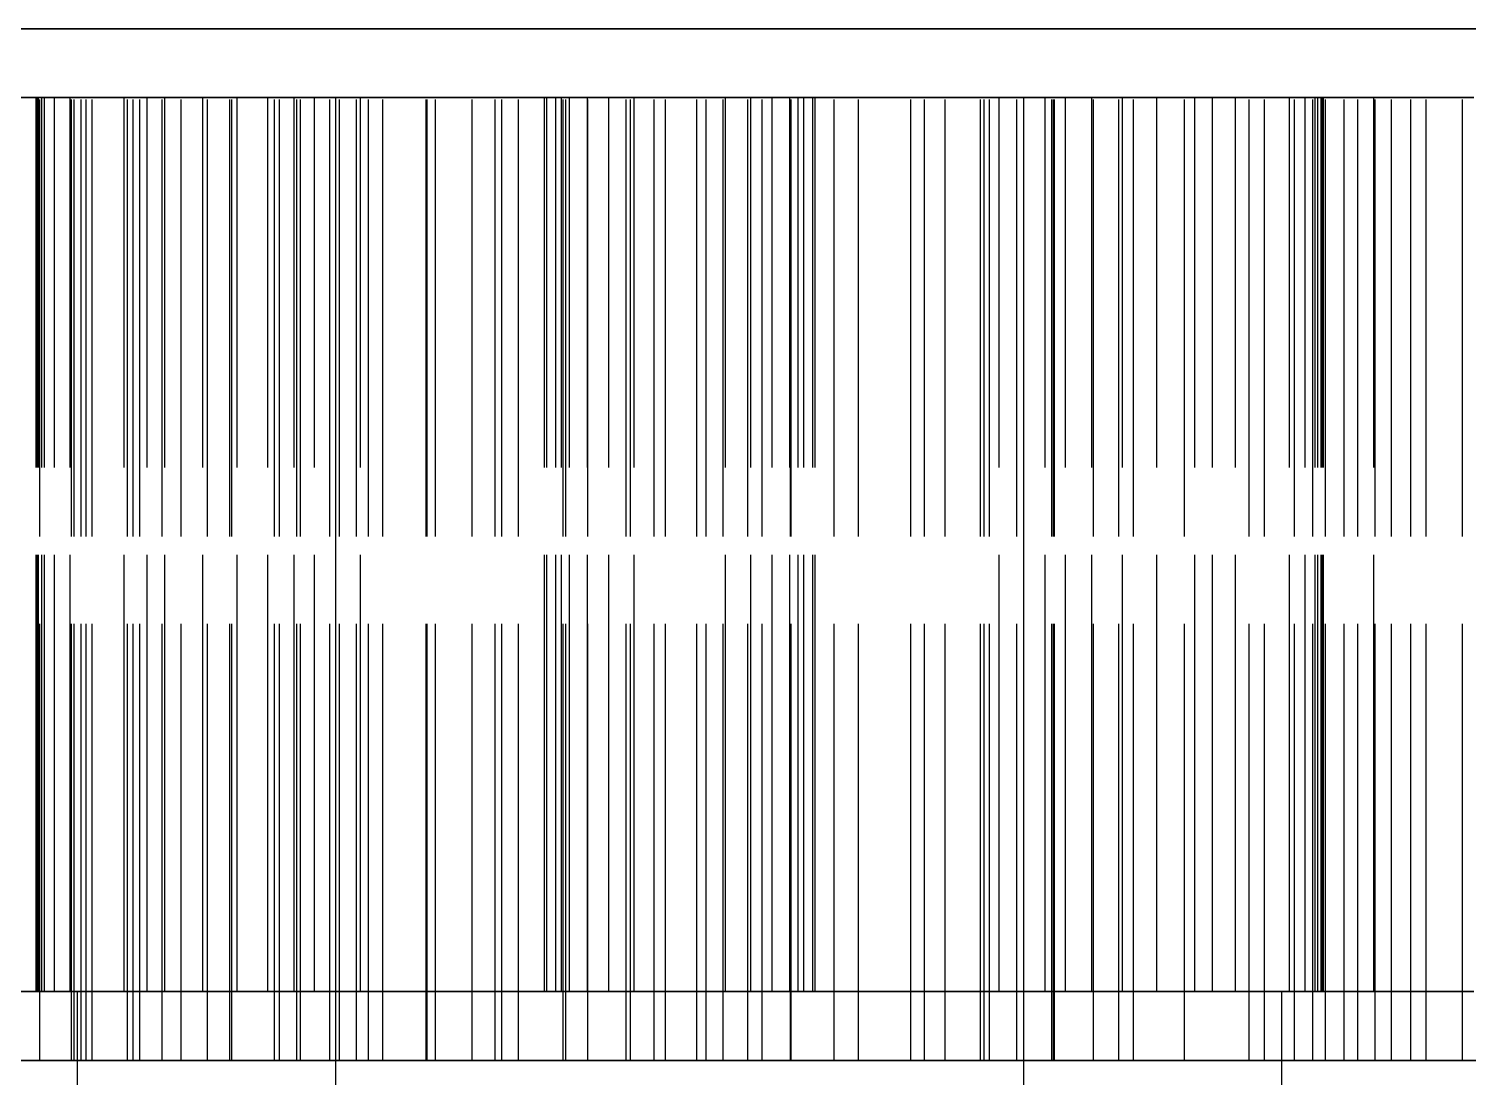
# Model space of a CAD drawing. Header units: millimetres. Extents: x -9 to 221, y -53 to 198.
# Drawn here: x 138.083 to 142.266, y -18.249 to -15.2 of the extents above; entities that cross this region are included whole.
import ezdxf

# ---------------------------------------------------------------- set-up
doc = ezdxf.new("R2010")
doc.units = ezdxf.units.MM
doc.linetypes.add('DASHED', pattern=[1.524, 1.27, -0.254])
doc.layers.add('HIDDEN', color=8, linetype='DASHED')
doc.layers.add('VISIBLE', color=7, linetype='CONTINUOUS')

msp = doc.modelspace()

# ---------------------------------------------------------------- linework, layer by layer
at = {"layer": 'HIDDEN'}
for points in [[(147.63968, -15.2), (146.85794, -15.2), (146.07619, -15.2), (145.29444, -15.2), (144.5127, -15.2), (143.73095, -15.2), (142.94921, -15.2), (142.16746, -15.2), (141.38571, -15.2), (140.60397, -15.2), (139.82222, -15.2), (139.04048, -15.2), (138.25873, -15.2), (137.47698, -15.2), (136.69524, -15.2), (135.91349, -15.2), (135.13175, -15.2), (134.35, -15.2)], [(147.92738, -15.2), (147.16548, -15.2), (146.40357, -15.2), (145.64167, -15.2), (144.87976, -15.2), (144.11786, -15.2), (143.35595, -15.2), (142.59405, -15.2), (141.83214, -15.2), (141.07024, -15.2), (140.30833, -15.2), (139.54643, -15.2), (138.78452, -15.2), (138.02262, -15.2), (137.26071, -15.2), (136.49881, -15.2), (135.7369, -15.2), (134.975, -15.2)], [(134.975, -15.2), (135.35595, -15.2), (135.7369, -15.2), (136.11786, -15.2), (136.49881, -15.2), (136.87976, -15.2), (137.26071, -15.2), (137.64167, -15.2), (138.02262, -15.2), (138.40357, -15.2), (138.78452, -15.2), (139.16548, -15.2), (139.54643, -15.2), (139.92738, -15.2), (140.30833, -15.2), (140.68929, -15.2), (141.07024, -15.2), (141.45119, -15.2), (141.83214, -15.2), (142.2131, -15.2), (142.59405, -15.2)], [(147.45119, -15.2), (146.75278, -15.2), (146.05437, -15.2), (145.35595, -15.2), (144.65754, -15.2), (143.95913, -15.2), (143.26071, -15.2), (142.5623, -15.2), (141.86389, -15.2), (141.16548, -15.2), (140.46706, -15.2), (139.76865, -15.2), (139.07024, -15.2), (138.37183, -15.2), (137.67341, -15.2), (136.975, -15.2)], [(136.975, -15.2), (137.32421, -15.2), (137.67341, -15.2), (138.02262, -15.2), (138.37183, -15.2), (138.72103, -15.2), (139.07024, -15.2), (139.41944, -15.2), (139.76865, -15.2), (140.11786, -15.2), (140.46706, -15.2), (140.81627, -15.2), (141.16548, -15.2), (141.51468, -15.2), (141.86389, -15.2), (142.2131, -15.2), (142.5623, -15.2)], [(138.2069, -15.2), (138.00609, -15.2)], [(138.00609, -15.2), (138.2069, -15.2)], [(138.23492, -15.2), (138.0392, -15.2)], [(138.0392, -15.2), (138.23492, -15.2)], [(138.06146, -15.2), (138.21473, -15.2)], [(138.21473, -15.2), (138.06146, -15.2)], [(138.26683, -15.2), (138.11511, -15.2)], [(138.11511, -15.2), (138.24956, -15.2)], [(138.24956, -15.2), (138.11511, -15.2)], [(138.11511, -15.2), (138.26683, -15.2)], [(138.11511, -18.2), (138.11511, -15.2)], [(138.11511, -18.2), (138.11511, -15.2)], [(138.40582, -15.2), (138.2069, -15.2)], [(138.2069, -15.2), (138.40582, -15.2)], [(138.2069, -18.2), (138.2069, -15.2)], [(138.2069, -18.2), (138.2069, -15.2)], [(138.21473, -15.2), (138.37027, -15.2)], [(138.37027, -15.2), (138.21473, -15.2)], [(138.21473, -18.2), (138.21473, -15.2)], [(138.21473, -18.2), (138.21473, -15.2)], [(138.37027, -15.2), (138.23492, -15.2)], [(138.23492, -15.2), (138.37027, -15.2)], [(138.23492, -18.2), (138.23492, -15.2)], [(138.23492, -18.2), (138.23492, -15.2)], [(138.24956, -15.2), (138.38637, -15.2)], [(138.38637, -15.2), (138.24956, -15.2)], [(138.24956, -18.2), (138.24956, -15.2)], [(138.24956, -18.2), (138.24956, -15.2)], [(138.47076, -15.2), (138.26683, -15.2)], [(138.26683, -15.2), (138.47076, -15.2)], [(138.26683, -18.2), (138.26683, -15.2)], [(138.26683, -18.2), (138.26683, -15.2)], [(138.37027, -18.2), (138.37027, -15.2)], [(138.37027, -18.2), (138.37027, -15.2)], [(138.38637, -15.2), (138.52558, -15.2)], [(138.52558, -15.2), (138.38637, -15.2)], [(138.38637, -18.2), (138.38637, -15.2)], [(138.38637, -18.2), (138.38637, -15.2)], [(138.60269, -15.2), (138.40582, -15.2)], [(138.40582, -15.2), (138.60269, -15.2)], [(138.40582, -18.2), (138.40582, -15.2)], [(138.40582, -18.2), (138.40582, -15.2)], [(138.67272, -15.2), (138.47076, -15.2)], [(138.47076, -15.2), (138.67272, -15.2)], [(138.47076, -18.2), (138.47076, -15.2)], [(138.47076, -18.2), (138.47076, -15.2)], [(138.52558, -15.2), (138.66724, -15.2)], [(138.66724, -15.2), (138.52558, -15.2)], [(138.52558, -18.2), (138.52558, -15.2)], [(138.52558, -18.2), (138.52558, -15.2)], [(138.79733, -15.2), (138.60269, -15.2)], [(138.60269, -15.2), (138.79733, -15.2)], [(138.60269, -18.2), (138.60269, -15.2)], [(138.60269, -18.2), (138.60269, -15.2)], [(138.66724, -15.2), (138.81144, -15.2)], [(138.81144, -15.2), (138.66724, -15.2)], [(138.66724, -18.2), (138.66724, -15.2)], [(138.66724, -18.2), (138.66724, -15.2)], [(138.87258, -15.2), (138.67272, -15.2)], [(138.67272, -15.2), (138.87258, -15.2)], [(138.67272, -18.2), (138.67272, -15.2)], [(138.67272, -18.2), (138.67272, -15.2)], [(138.95829, -15.2), (138.79733, -15.2)], [(138.79733, -15.2), (138.95829, -15.2)], [(138.79733, -18.2), (138.79733, -15.2)], [(138.79733, -18.2), (138.79733, -15.2)], [(138.81144, -15.2), (138.95829, -15.2)], [(138.95829, -15.2), (138.81144, -15.2)], [(138.81144, -18.2), (138.81144, -15.2)], [(138.81144, -18.2), (138.81144, -15.2)], [(139.03525, -15.2), (138.86219, -15.2)], [(138.86219, -15.2), (138.98559, -15.2)], [(138.98559, -15.2), (138.86219, -15.2)], [(138.86219, -15.2), (139.03525, -15.2)], [(138.86219, -18.2), (138.86219, -15.2)], [(138.86219, -18.2), (138.86219, -15.2)], [(139.07021, -15.2), (138.87258, -15.2)], [(138.87258, -15.2), (139.07021, -15.2)], [(138.87258, -18.2), (138.87258, -15.2)], [(138.87258, -18.2), (138.87258, -15.2)], [(138.95829, -18.2), (138.95829, -15.2)], [(138.95829, -18.2), (138.95829, -15.2)], [(138.98559, -15.2), (139.11165, -15.2)], [(139.11165, -15.2), (138.98559, -15.2)], [(138.98559, -18.2), (138.98559, -15.2)], [(138.98559, -18.2), (138.98559, -15.2)], [(139.2379, -15.2), (139.03525, -15.2)], [(139.03525, -15.2), (139.2379, -15.2)], [(139.03525, -18.2), (139.03525, -15.2)], [(139.03525, -18.2), (139.03525, -15.2)], [(139.26544, -15.2), (139.07021, -15.2)], [(139.07021, -15.2), (139.26544, -15.2)], [(139.07021, -18.2), (139.07021, -15.2)], [(139.07021, -18.2), (139.07021, -15.2)], [(139.11165, -15.2), (139.24041, -15.2)], [(139.24041, -15.2), (139.11165, -15.2)], [(139.11165, -18.2), (139.11165, -15.2)], [(139.11165, -18.2), (139.11165, -15.2)], [(139.43826, -15.2), (139.2379, -15.2)], [(139.2379, -15.2), (139.43826, -15.2)], [(139.2379, -18.2), (139.2379, -15.2)], [(139.2379, -18.2), (139.2379, -15.2)], [(139.24041, -15.2), (139.37196, -15.2)], [(139.37196, -15.2), (139.24041, -15.2)], [(139.24041, -18.2), (139.24041, -15.2)], [(139.24041, -18.2), (139.24041, -15.2)], [(139.45805, -15.2), (139.26544, -15.2)], [(139.26544, -15.2), (139.45805, -15.2)], [(139.26544, -18.2), (139.26544, -15.2)], [(139.26544, -18.2), (139.26544, -15.2)], [(139.37196, -15.2), (139.50639, -15.2)], [(139.50639, -15.2), (139.37196, -15.2)], [(139.37196, -18.2), (139.37196, -15.2)], [(139.37196, -18.2), (139.37196, -15.2)], [(139.6362, -15.2), (139.43826, -15.2)], [(139.43826, -15.2), (139.6362, -15.2)], [(139.43826, -18.2), (139.43826, -15.2)], [(139.43826, -18.2), (139.43826, -15.2)], [(139.64383, -15.2), (139.45805, -15.2)], [(139.45805, -15.2), (139.64383, -15.2)], [(139.45805, -18.2), (139.45805, -15.2)], [(139.45805, -18.2), (139.45805, -15.2)], [(139.50639, -15.2), (139.64383, -15.2)], [(139.64383, -15.2), (139.50639, -15.2)], [(139.50639, -18.2), (139.50639, -15.2)], [(139.50639, -18.2), (139.50639, -15.2)], [(139.83158, -15.2), (139.6362, -15.2)], [(139.6362, -15.2), (139.83158, -15.2)], [(139.6362, -18.2), (139.6362, -15.2)], [(139.6362, -18.2), (139.6362, -15.2)], [(139.64383, -18.2), (139.64383, -15.2)], [(139.64383, -18.2), (139.64383, -15.2)], [(139.90082, -15.2), (139.70727, -15.2)], [(139.70727, -15.2), (139.81902, -15.2)], [(139.81902, -15.2), (139.70727, -15.2)], [(139.70727, -15.2), (139.90082, -15.2)], [(139.70727, -18.2), (139.70727, -15.2)], [(139.70727, -18.2), (139.70727, -15.2)], [(139.81902, -15.2), (139.9337, -15.2)], [(139.9337, -15.2), (139.81902, -15.2)], [(139.81902, -18.2), (139.81902, -15.2)], [(139.81902, -18.2), (139.81902, -15.2)], [(140.0242, -15.2), (139.83158, -15.2)], [(139.83158, -15.2), (140.0242, -15.2)], [(139.83158, -18.2), (139.83158, -15.2)], [(139.83158, -18.2), (139.83158, -15.2)], [(140.10119, -15.2), (139.90082, -15.2)], [(139.90082, -15.2), (140.10119, -15.2)], [(139.90082, -18.2), (139.90082, -15.2)], [(139.90082, -18.2), (139.90082, -15.2)], [(139.9337, -15.2), (140.05139, -15.2)], [(140.05139, -15.2), (139.9337, -15.2)], [(139.9337, -18.2), (139.9337, -15.2)], [(139.9337, -18.2), (139.9337, -15.2)], [(140.21384, -15.2), (140.0242, -15.2)], [(140.0242, -15.2), (140.21384, -15.2)], [(140.0242, -18.2), (140.0242, -15.2)], [(140.0242, -18.2), (140.0242, -15.2)], [(140.05139, -15.2), (140.17218, -15.2)], [(140.17218, -15.2), (140.05139, -15.2)], [(140.05139, -18.2), (140.05139, -15.2)], [(140.05139, -18.2), (140.05139, -15.2)], [(140.29898, -15.2), (140.10119, -15.2)], [(140.10119, -15.2), (140.29898, -15.2)], [(140.10119, -18.2), (140.10119, -15.2)], [(140.10119, -18.2), (140.10119, -15.2)], [(140.17218, -15.2), (140.29618, -15.2)], [(140.29618, -15.2), (140.17218, -15.2)], [(140.17218, -18.2), (140.17218, -15.2)], [(140.17218, -18.2), (140.17218, -15.2)], [(140.42355, -15.2), (140.21384, -15.2)], [(140.21384, -15.2), (140.42355, -15.2)], [(140.21384, -18.2), (140.21384, -15.2)], [(140.21384, -18.2), (140.21384, -15.2)], [(140.29618, -15.2), (140.42355, -15.2)], [(140.42355, -15.2), (140.29618, -15.2)], [(140.29618, -18.2), (140.29618, -15.2)], [(140.29618, -18.2), (140.29618, -15.2)], [(140.49404, -15.2), (140.29898, -15.2)], [(140.29898, -15.2), (140.49404, -15.2)], [(140.29898, -18.2), (140.29898, -15.2)], [(140.29898, -18.2), (140.29898, -15.2)], [(140.42355, -18.2), (140.42355, -15.2)], [(140.42355, -18.2), (140.42355, -15.2)], [(140.68622, -15.2), (140.49404, -15.2)], [(140.49404, -15.2), (140.68622, -15.2)], [(140.49404, -18.2), (140.49404, -15.2)], [(140.49404, -18.2), (140.49404, -15.2)], [(140.85931, -15.2), (140.64622, -15.2)], [(140.64622, -15.2), (140.74576, -15.2)], [(140.74576, -15.2), (140.64622, -15.2)], [(140.64622, -15.2), (140.85931, -15.2)], [(140.64622, -18.2), (140.64622, -15.2)], [(140.64622, -18.2), (140.64622, -15.2)], [(140.8753, -15.2), (140.68622, -15.2)], [(140.68622, -15.2), (140.8753, -15.2)], [(140.68622, -18.2), (140.68622, -15.2)], [(140.68622, -18.2), (140.68622, -15.2)], [(140.74576, -15.2), (140.84852, -15.2)], [(140.84852, -15.2), (140.74576, -15.2)], [(140.74576, -18.2), (140.74576, -15.2)], [(140.74576, -18.2), (140.74576, -15.2)], [(140.84852, -15.2), (140.95457, -15.2)], [(140.95457, -15.2), (140.84852, -15.2)], [(140.84852, -18.2), (140.84852, -15.2)], [(140.84852, -18.2), (140.84852, -15.2)], [(141.05643, -15.2), (140.85931, -15.2)], [(140.85931, -15.2), (141.05643, -15.2)], [(140.85931, -18.2), (140.85931, -15.2)], [(140.85931, -18.2), (140.85931, -15.2)], [(141.06104, -15.2), (140.8753, -15.2)], [(140.8753, -15.2), (141.06104, -15.2)], [(140.8753, -18.2), (140.8753, -15.2)], [(140.8753, -18.2), (140.8753, -15.2)], [(140.95457, -15.2), (141.06401, -15.2)], [(141.06401, -15.2), (140.95457, -15.2)], [(140.95457, -18.2), (140.95457, -15.2)], [(140.95457, -18.2), (140.95457, -15.2)], [(141.25068, -15.2), (141.05643, -15.2)], [(141.05643, -15.2), (141.25068, -15.2)], [(141.05643, -18.2), (141.05643, -15.2)], [(141.05643, -18.2), (141.05643, -15.2)], [(141.29365, -15.2), (141.06104, -15.2)], [(141.06104, -15.2), (141.29365, -15.2)], [(141.06104, -18.2), (141.06104, -15.2)], [(141.06104, -18.2), (141.06104, -15.2)], [(141.06401, -15.2), (141.17697, -15.2)], [(141.17697, -15.2), (141.06401, -15.2)], [(141.06401, -18.2), (141.06401, -15.2)], [(141.06401, -18.2), (141.06401, -15.2)], [(141.17697, -15.2), (141.29365, -15.2)], [(141.29365, -15.2), (141.17697, -15.2)], [(141.17697, -18.2), (141.17697, -15.2)], [(141.17697, -18.2), (141.17697, -15.2)], [(141.44192, -15.2), (141.25068, -15.2)], [(141.25068, -15.2), (141.44192, -15.2)], [(141.25068, -18.2), (141.25068, -15.2)], [(141.25068, -18.2), (141.25068, -15.2)], [(141.29365, -18.2), (141.29365, -15.2)], [(141.29365, -18.2), (141.29365, -15.2)], [(141.62995, -15.2), (141.44192, -15.2)], [(141.44192, -15.2), (141.62995, -15.2)], [(141.44192, -18.2), (141.44192, -15.2)], [(141.44192, -18.2), (141.44192, -15.2)], [(141.81457, -15.2), (141.62995, -15.2)], [(141.62995, -15.2), (141.81457, -15.2)], [(141.62995, -18.2), (141.62995, -15.2)], [(141.62995, -18.2), (141.62995, -15.2)], [(141.90605, -15.2), (141.67446, -15.2)], [(141.67446, -15.2), (141.76132, -15.2)], [(141.76132, -15.2), (141.67446, -15.2)], [(141.67446, -15.2), (141.90605, -15.2)], [(141.67446, -18.2), (141.67446, -15.2)], [(141.67446, -18.2), (141.67446, -15.2)], [(141.76132, -15.2), (141.85165, -15.2)], [(141.85165, -15.2), (141.76132, -15.2)], [(141.76132, -18.2), (141.76132, -15.2)], [(141.76132, -18.2), (141.76132, -15.2)], [(141.99552, -15.2), (141.81457, -15.2)], [(141.81457, -15.2), (141.99552, -15.2)], [(141.81457, -18.2), (141.81457, -15.2)], [(141.81457, -18.2), (141.81457, -15.2)], [(141.85165, -15.2), (141.94554, -15.2)], [(141.94554, -15.2), (141.85165, -15.2)], [(141.85165, -18.2), (141.85165, -15.2)], [(141.85165, -18.2), (141.85165, -15.2)], [(142.09897, -15.2), (141.90605, -15.2)], [(141.90605, -15.2), (142.09897, -15.2)], [(141.90605, -18.2), (141.90605, -15.2)], [(141.90605, -18.2), (141.90605, -15.2)], [(141.94554, -15.2), (142.0431, -15.2)], [(142.0431, -15.2), (141.94554, -15.2)], [(141.94554, -18.2), (141.94554, -15.2)], [(141.94554, -18.2), (141.94554, -15.2)], [(142.24989, -15.2), (141.99552, -15.2)], [(141.99552, -15.2), (142.24989, -15.2)], [(141.99552, -18.2), (141.99552, -15.2)], [(141.99552, -18.2), (141.99552, -15.2)], [(142.0431, -15.2), (142.14448, -15.2)], [(142.14448, -15.2), (142.0431, -15.2)], [(142.0431, -18.2), (142.0431, -15.2)], [(142.0431, -18.2), (142.0431, -15.2)], [(142.28874, -15.2), (142.09897, -15.2)], [(142.09897, -15.2), (142.28874, -15.2)], [(142.09897, -18.2), (142.09897, -15.2)], [(142.09897, -18.2), (142.09897, -15.2)], [(142.14448, -15.2), (142.24989, -15.2)], [(142.24989, -15.2), (142.14448, -15.2)], [(142.14448, -18.2), (142.14448, -15.2)], [(142.14448, -18.2), (142.14448, -15.2)], [(142.24989, -18.2), (142.24989, -15.2)], [(142.24989, -18.2), (142.24989, -15.2)], [(137.95791, -15.4), (138.42656, -15.4)], [(138.42656, -15.4), (137.95791, -15.4)], [(138.10454, -15.4), (138.10775, -15.4)], [(138.11136, -15.4), (138.10454, -15.4)], [(138.10454, -15.4), (138.11136, -15.4)], [(138.10775, -15.4), (138.10454, -15.4)], [(138.10454, -18), (138.10454, -15.4)], [(138.10454, -18), (138.10454, -15.4)], [(138.10775, -15.4), (138.12069, -15.4)], [(138.12069, -15.4), (138.10775, -15.4)], [(138.10775, -18), (138.10775, -15.4)], [(138.10775, -18), (138.10775, -15.4)], [(138.12877, -15.4), (138.11136, -15.4)], [(138.11136, -15.4), (138.12877, -15.4)], [(138.11136, -18), (138.11136, -15.4)], [(138.11136, -18), (138.11136, -15.4)], [(138.12069, -15.4), (138.36016, -15.4)], [(138.36016, -15.4), (138.12069, -15.4)], [(138.12069, -18), (138.12069, -15.4)], [(138.12069, -18), (138.12069, -15.4)], [(138.15805, -15.4), (138.12877, -15.4)], [(138.12877, -15.4), (138.15805, -15.4)], [(138.12877, -18), (138.12877, -15.4)], [(138.12877, -18), (138.12877, -15.4)], [(138.20363, -15.4), (138.15805, -15.4)], [(138.15805, -15.4), (138.20363, -15.4)], [(138.15805, -18), (138.15805, -15.4)], [(138.15805, -18), (138.15805, -15.4)], [(138.42656, -15.4), (138.20363, -15.4)], [(138.20363, -15.4), (138.42656, -15.4)], [(138.20363, -18), (138.20363, -15.4)], [(138.20363, -18), (138.20363, -15.4)], [(138.36016, -15.4), (138.47877, -15.4)], [(138.47877, -15.4), (138.36016, -15.4)], [(138.36016, -18), (138.36016, -15.4)], [(138.36016, -18), (138.36016, -15.4)], [(138.42656, -18), (138.42656, -15.4)], [(138.42656, -18), (138.42656, -15.4)], [(138.47877, -15.4), (138.58839, -15.4)], [(138.58839, -15.4), (138.47877, -15.4)], [(138.47877, -18), (138.47877, -15.4)], [(138.47877, -18), (138.47877, -15.4)], [(138.58839, -15.4), (138.68832, -15.4)], [(138.68832, -15.4), (138.58839, -15.4)], [(138.58839, -18), (138.58839, -15.4)], [(138.58839, -18), (138.58839, -15.4)], [(138.68832, -15.4), (138.77751, -15.4)], [(138.77751, -15.4), (138.68832, -15.4)], [(138.68832, -18), (138.68832, -15.4)], [(138.68832, -18), (138.68832, -15.4)], [(138.77751, -15.4), (138.85415, -15.4)], [(138.85415, -15.4), (138.77751, -15.4)], [(138.77751, -18), (138.77751, -15.4)], [(138.77751, -18), (138.77751, -15.4)], [(138.85415, -15.4), (138.91286, -15.4)], [(138.91286, -15.4), (138.85415, -15.4)], [(138.85415, -18), (138.85415, -15.4)], [(138.85415, -18), (138.85415, -15.4)], [(138.91286, -15.4), (139.04654, -15.4)], [(139.04654, -15.4), (138.91286, -15.4)], [(138.91286, -18), (138.91286, -15.4)], [(138.91286, -18), (138.91286, -15.4)], [(140.975, -15.4), (140.94325, -15.4), (140.91151, -15.4), (140.87976, -15.4), (140.84802, -15.4), (140.81627, -15.4), (140.78452, -15.4), (140.75278, -15.4), (140.72103, -15.4), (140.68929, -15.4), (140.65754, -15.4), (140.62579, -15.4), (140.59405, -15.4), (140.5623, -15.4), (140.53056, -15.4), (140.49881, -15.4), (140.46706, -15.4), (140.43532, -15.4), (140.40357, -15.4), (140.37183, -15.4), (140.34008, -15.4), (140.30833, -15.4), (140.27659, -15.4), (140.24484, -15.4), (140.2131, -15.4), (140.18135, -15.4), (140.1496, -15.4), (140.11786, -15.4), (140.08611, -15.4), (140.05437, -15.4), (140.02262, -15.4), (139.99087, -15.4), (139.95913, -15.4), (139.92738, -15.4), (139.89563, -15.4), (139.86389, -15.4), (139.83214, -15.4), (139.8004, -15.4), (139.76865, -15.4), (139.7369, -15.4), (139.70516, -15.4), (139.67341, -15.4), (139.64167, -15.4), (139.60992, -15.4), (139.57817, -15.4), (139.54643, -15.4), (139.51468, -15.4), (139.48294, -15.4), (139.45119, -15.4), (139.41944, -15.4), (139.3877, -15.4), (139.35595, -15.4), (139.32421, -15.4), (139.29246, -15.4), (139.26071, -15.4), (139.22897, -15.4), (139.19722, -15.4), (139.16548, -15.4), (139.13373, -15.4), (139.10198, -15.4), (139.07024, -15.4), (139.03849, -15.4), (139.00675, -15.4), (138.975, -15.4)], [(138.975, -15.4), (138.99087, -15.4), (139.00675, -15.4), (139.02262, -15.4), (139.03849, -15.4), (139.05437, -15.4), (139.07024, -15.4), (139.08611, -15.4), (139.10198, -15.4), (139.11786, -15.4), (139.13373, -15.4), (139.1496, -15.4), (139.16548, -15.4), (139.18135, -15.4), (139.19722, -15.4), (139.2131, -15.4), (139.22897, -15.4), (139.24484, -15.4), (139.26071, -15.4), (139.27659, -15.4), (139.29246, -15.4), (139.30833, -15.4), (139.32421, -15.4), (139.34008, -15.4), (139.35595, -15.4), (139.37183, -15.4), (139.3877, -15.4), (139.40357, -15.4), (139.41944, -15.4), (139.43532, -15.4), (139.45119, -15.4), (139.46706, -15.4), (139.48294, -15.4), (139.49881, -15.4), (139.51468, -15.4), (139.53056, -15.4), (139.54643, -15.4), (139.5623, -15.4), (139.57817, -15.4), (139.59405, -15.4), (139.60992, -15.4), (139.62579, -15.4), (139.64167, -15.4), (139.65754, -15.4), (139.67341, -15.4), (139.68929, -15.4), (139.70516, -15.4), (139.72103, -15.4), (139.7369, -15.4), (139.75278, -15.4), (139.76865, -15.4), (139.78452, -15.4), (139.8004, -15.4), (139.81627, -15.4), (139.83214, -15.4), (139.84802, -15.4), (139.86389, -15.4), (139.87976, -15.4), (139.89563, -15.4), (139.91151, -15.4), (139.92738, -15.4), (139.94325, -15.4), (139.95913, -15.4), (139.975, -15.4)], [(140.975, -15.4), (140.94325, -15.4), (140.91151, -15.4), (140.87976, -15.4), (140.84802, -15.4), (140.81627, -15.4), (140.78452, -15.4), (140.75278, -15.4), (140.72103, -15.4), (140.68929, -15.4), (140.65754, -15.4), (140.62579, -15.4), (140.59405, -15.4), (140.5623, -15.4), (140.53056, -15.4), (140.49881, -15.4), (140.46706, -15.4), (140.43532, -15.4), (140.40357, -15.4), (140.37183, -15.4), (140.34008, -15.4), (140.30833, -15.4), (140.27659, -15.4), (140.24484, -15.4), (140.2131, -15.4), (140.18135, -15.4), (140.1496, -15.4), (140.11786, -15.4), (140.08611, -15.4), (140.05437, -15.4), (140.02262, -15.4), (139.99087, -15.4), (139.95913, -15.4), (139.92738, -15.4), (139.89563, -15.4), (139.86389, -15.4), (139.83214, -15.4), (139.8004, -15.4), (139.76865, -15.4), (139.7369, -15.4), (139.70516, -15.4), (139.67341, -15.4), (139.64167, -15.4), (139.60992, -15.4), (139.57817, -15.4), (139.54643, -15.4), (139.51468, -15.4), (139.48294, -15.4), (139.45119, -15.4), (139.41944, -15.4), (139.3877, -15.4), (139.35595, -15.4), (139.32421, -15.4), (139.29246, -15.4), (139.26071, -15.4), (139.22897, -15.4), (139.19722, -15.4), (139.16548, -15.4), (139.13373, -15.4), (139.10198, -15.4), (139.07024, -15.4), (139.03849, -15.4), (139.00675, -15.4), (138.975, -15.4)], [(138.975, -15.4), (138.99087, -15.4), (139.00675, -15.4), (139.02262, -15.4), (139.03849, -15.4), (139.05437, -15.4), (139.07024, -15.4), (139.08611, -15.4), (139.10198, -15.4), (139.11786, -15.4), (139.13373, -15.4), (139.1496, -15.4), (139.16548, -15.4), (139.18135, -15.4), (139.19722, -15.4), (139.2131, -15.4), (139.22897, -15.4), (139.24484, -15.4), (139.26071, -15.4), (139.27659, -15.4), (139.29246, -15.4), (139.30833, -15.4), (139.32421, -15.4), (139.34008, -15.4), (139.35595, -15.4), (139.37183, -15.4), (139.3877, -15.4), (139.40357, -15.4), (139.41944, -15.4), (139.43532, -15.4), (139.45119, -15.4), (139.46706, -15.4), (139.48294, -15.4), (139.49881, -15.4), (139.51468, -15.4), (139.53056, -15.4), (139.54643, -15.4), (139.5623, -15.4), (139.57817, -15.4), (139.59405, -15.4), (139.60992, -15.4), (139.62579, -15.4), (139.64167, -15.4), (139.65754, -15.4), (139.67341, -15.4), (139.68929, -15.4), (139.70516, -15.4), (139.72103, -15.4), (139.7369, -15.4), (139.75278, -15.4), (139.76865, -15.4), (139.78452, -15.4), (139.8004, -15.4), (139.81627, -15.4), (139.83214, -15.4), (139.84802, -15.4), (139.86389, -15.4), (139.87976, -15.4), (139.89563, -15.4), (139.91151, -15.4), (139.92738, -15.4), (139.94325, -15.4), (139.95913, -15.4), (139.975, -15.4)], [(138.975, -20.01), (138.975, -15.4)], [(138.975, -22.31), (138.975, -15.4)], [(139.04654, -18), (139.04654, -15.4)], [(139.04654, -15.4), (139.63094, -15.4)], [(139.63094, -15.4), (139.04654, -15.4)], [(139.04654, -18), (139.04654, -15.4)], [(139.5814, -18), (139.5814, -15.4)], [(139.63094, -15.4), (139.5814, -15.4)], [(139.5814, -15.4), (139.5887, -15.4)], [(139.5814, -15.4), (139.63094, -15.4)], [(139.5887, -15.4), (139.5814, -15.4)], [(139.5814, -18), (139.5814, -15.4)], [(139.5887, -18), (139.5887, -15.4)], [(139.5887, -15.4), (139.61498, -15.4)], [(139.61498, -15.4), (139.5887, -15.4)], [(139.5887, -18), (139.5887, -15.4)], [(139.61498, -15.4), (139.65481, -15.4)], [(139.65481, -15.4), (139.61498, -15.4)], [(139.61498, -18), (139.61498, -15.4)], [(139.61498, -18), (139.61498, -15.4)], [(139.63094, -18), (139.63094, -15.4)], [(139.63094, -18), (139.63094, -15.4)], [(139.65481, -15.4), (139.70648, -15.4)], [(139.70648, -15.4), (139.65481, -15.4)], [(139.65481, -18), (139.65481, -15.4)], [(139.65481, -18), (139.65481, -15.4)], [(139.70648, -15.4), (139.7691, -15.4)], [(139.7691, -15.4), (139.70648, -15.4)], [(139.70648, -18), (139.70648, -15.4)], [(139.70648, -18), (139.70648, -15.4)], [(139.7691, -15.4), (139.8421, -15.4)], [(139.8421, -15.4), (139.7691, -15.4)], [(139.7691, -18), (139.7691, -15.4)], [(139.7691, -18), (139.7691, -15.4)], [(139.8421, -15.4), (140.1079, -15.4)], [(140.1079, -15.4), (139.8421, -15.4)], [(139.8421, -18), (139.8421, -15.4)], [(139.8421, -18), (139.8421, -15.4)], [(139.975, -15.4), (139.99087, -15.4), (140.00675, -15.4), (140.02262, -15.4), (140.03849, -15.4), (140.05437, -15.4), (140.07024, -15.4), (140.08611, -15.4), (140.10198, -15.4), (140.11786, -15.4), (140.13373, -15.4), (140.1496, -15.4), (140.16548, -15.4), (140.18135, -15.4), (140.19722, -15.4), (140.2131, -15.4), (140.22897, -15.4), (140.24484, -15.4), (140.26071, -15.4), (140.27659, -15.4), (140.29246, -15.4), (140.30833, -15.4), (140.32421, -15.4), (140.34008, -15.4), (140.35595, -15.4), (140.37183, -15.4), (140.3877, -15.4), (140.40357, -15.4), (140.41944, -15.4), (140.43532, -15.4), (140.45119, -15.4), (140.46706, -15.4), (140.48294, -15.4), (140.49881, -15.4), (140.51468, -15.4), (140.53056, -15.4), (140.54643, -15.4), (140.5623, -15.4), (140.57817, -15.4), (140.59405, -15.4), (140.60992, -15.4), (140.62579, -15.4), (140.64167, -15.4), (140.65754, -15.4), (140.67341, -15.4), (140.68929, -15.4), (140.70516, -15.4), (140.72103, -15.4), (140.7369, -15.4), (140.75278, -15.4), (140.76865, -15.4), (140.78452, -15.4), (140.8004, -15.4), (140.81627, -15.4), (140.83214, -15.4), (140.84802, -15.4), (140.86389, -15.4), (140.87976, -15.4), (140.89563, -15.4), (140.91151, -15.4), (140.92738, -15.4), (140.94325, -15.4), (140.95913, -15.4), (140.975, -15.4)], [(139.975, -15.4), (139.99087, -15.4), (140.00675, -15.4), (140.02262, -15.4), (140.03849, -15.4), (140.05437, -15.4), (140.07024, -15.4), (140.08611, -15.4), (140.10198, -15.4), (140.11786, -15.4), (140.13373, -15.4), (140.1496, -15.4), (140.16548, -15.4), (140.18135, -15.4), (140.19722, -15.4), (140.2131, -15.4), (140.22897, -15.4), (140.24484, -15.4), (140.26071, -15.4), (140.27659, -15.4), (140.29246, -15.4), (140.30833, -15.4), (140.32421, -15.4), (140.34008, -15.4), (140.35595, -15.4), (140.37183, -15.4), (140.3877, -15.4), (140.40357, -15.4), (140.41944, -15.4), (140.43532, -15.4), (140.45119, -15.4), (140.46706, -15.4), (140.48294, -15.4), (140.49881, -15.4), (140.51468, -15.4), (140.53056, -15.4), (140.54643, -15.4), (140.5623, -15.4), (140.57817, -15.4), (140.59405, -15.4), (140.60992, -15.4), (140.62579, -15.4), (140.64167, -15.4), (140.65754, -15.4), (140.67341, -15.4), (140.68929, -15.4), (140.70516, -15.4), (140.72103, -15.4), (140.7369, -15.4), (140.75278, -15.4), (140.76865, -15.4), (140.78452, -15.4), (140.8004, -15.4), (140.81627, -15.4), (140.83214, -15.4), (140.84802, -15.4), (140.86389, -15.4), (140.87976, -15.4), (140.89563, -15.4), (140.91151, -15.4), (140.92738, -15.4), (140.94325, -15.4), (140.95913, -15.4), (140.975, -15.4)], [(140.1079, -15.4), (140.1809, -15.4)], [(140.1809, -15.4), (140.1079, -15.4)], [(140.1079, -18), (140.1079, -15.4)], [(140.1079, -18), (140.1079, -15.4)], [(140.1809, -15.4), (140.24352, -15.4)], [(140.24352, -15.4), (140.1809, -15.4)], [(140.1809, -18), (140.1809, -15.4)], [(140.1809, -18), (140.1809, -15.4)], [(140.24352, -15.4), (140.29519, -15.4)], [(140.29519, -15.4), (140.24352, -15.4)], [(140.24352, -18), (140.24352, -15.4)], [(140.24352, -18), (140.24352, -15.4)], [(140.29519, -15.4), (140.33502, -15.4)], [(140.33502, -15.4), (140.29519, -15.4)], [(140.29519, -18), (140.29519, -15.4)], [(140.29519, -18), (140.29519, -15.4)], [(140.3686, -15.4), (140.31906, -15.4)], [(140.31906, -15.4), (140.90346, -15.4)], [(140.90346, -15.4), (140.31906, -15.4)], [(140.31906, -15.4), (140.3686, -15.4)], [(140.31906, -18), (140.31906, -15.4)], [(140.31906, -18), (140.31906, -15.4)], [(140.33502, -15.4), (140.3613, -15.4)], [(140.3613, -15.4), (140.33502, -15.4)], [(140.33502, -18), (140.33502, -15.4)], [(140.33502, -18), (140.33502, -15.4)], [(140.3613, -15.4), (140.3686, -15.4)], [(140.3686, -15.4), (140.3613, -15.4)], [(140.3613, -18), (140.3613, -15.4)], [(140.3613, -18), (140.3613, -15.4)], [(140.3686, -18), (140.3686, -15.4)], [(140.3686, -18), (140.3686, -15.4)], [(140.90346, -15.4), (141.03714, -15.4)], [(141.03714, -15.4), (140.90346, -15.4)], [(140.90346, -18), (140.90346, -15.4)], [(140.90346, -18), (140.90346, -15.4)], [(140.975, -20.01), (140.975, -15.4)], [(140.975, -22.31), (140.975, -15.4)], [(141.03714, -15.4), (141.09585, -15.4)], [(141.09585, -15.4), (141.03714, -15.4)], [(141.03714, -18), (141.03714, -15.4)], [(141.03714, -18), (141.03714, -15.4)], [(141.09585, -15.4), (141.17249, -15.4)], [(141.17249, -15.4), (141.09585, -15.4)], [(141.09585, -18), (141.09585, -15.4)], [(141.09585, -18), (141.09585, -15.4)], [(141.17249, -15.4), (141.26168, -15.4)], [(141.26168, -15.4), (141.17249, -15.4)], [(141.17249, -18), (141.17249, -15.4)], [(141.17249, -18), (141.17249, -15.4)], [(141.26168, -15.4), (141.36161, -15.4)], [(141.36161, -15.4), (141.26168, -15.4)], [(141.26168, -18), (141.26168, -15.4)], [(141.26168, -18), (141.26168, -15.4)], [(141.36161, -15.4), (141.47123, -15.4)], [(141.47123, -15.4), (141.36161, -15.4)], [(141.36161, -18), (141.36161, -15.4)], [(141.36161, -18), (141.36161, -15.4)], [(141.47123, -15.4), (141.58984, -15.4)], [(141.58984, -15.4), (141.47123, -15.4)], [(141.47123, -18), (141.47123, -15.4)], [(141.47123, -18), (141.47123, -15.4)], [(141.74637, -15.4), (141.52344, -15.4)], [(141.52344, -15.4), (141.99209, -15.4)], [(141.99209, -15.4), (141.52344, -15.4)], [(141.52344, -15.4), (141.74637, -15.4)], [(141.52344, -18), (141.52344, -15.4)], [(141.52344, -18), (141.52344, -15.4)], [(141.58984, -15.4), (141.82931, -15.4)], [(141.82931, -15.4), (141.58984, -15.4)], [(141.58984, -18), (141.58984, -15.4)], [(141.58984, -18), (141.58984, -15.4)], [(141.79195, -15.4), (141.74637, -15.4)], [(141.74637, -15.4), (141.79195, -15.4)], [(141.74637, -18), (141.74637, -15.4)], [(141.74637, -18), (141.74637, -15.4)], [(141.82123, -15.4), (141.79195, -15.4)], [(141.79195, -15.4), (141.82123, -15.4)], [(141.79195, -18), (141.79195, -15.4)], [(141.79195, -18), (141.79195, -15.4)], [(141.83864, -15.4), (141.82123, -15.4)], [(141.82123, -15.4), (141.83864, -15.4)], [(141.82123, -18), (141.82123, -15.4)], [(141.82123, -18), (141.82123, -15.4)], [(141.82931, -15.4), (141.84225, -15.4)], [(141.84225, -15.4), (141.82931, -15.4)], [(141.82931, -18), (141.82931, -15.4)], [(141.82931, -18), (141.82931, -15.4)], [(141.84546, -15.4), (141.83864, -15.4)], [(141.83864, -15.4), (141.84546, -15.4)], [(141.83864, -18), (141.83864, -15.4)], [(141.83864, -18), (141.83864, -15.4)], [(141.84225, -15.4), (141.84546, -15.4)], [(141.84546, -15.4), (141.84225, -15.4)], [(141.84225, -18), (141.84225, -15.4)], [(141.84225, -18), (141.84225, -15.4)], [(141.84546, -18), (141.84546, -15.4)], [(141.84546, -18), (141.84546, -15.4)], [(141.99209, -15.4), (142.2825, -15.4)], [(142.2825, -15.4), (141.99209, -15.4)], [(141.99209, -18), (141.99209, -15.4)], [(141.99209, -18), (141.99209, -15.4)], [(137.95791, -18), (138.42656, -18)], [(138.42656, -18), (137.95791, -18)], [(138.10454, -18), (138.10775, -18)], [(138.11136, -18), (138.10454, -18)], [(138.10454, -18), (138.11136, -18)], [(138.10775, -18), (138.10454, -18)], [(138.10775, -18), (138.12069, -18)], [(138.12069, -18), (138.10775, -18)], [(138.12877, -18), (138.11136, -18)], [(138.11136, -18), (138.12877, -18)], [(138.12069, -18), (138.36016, -18)], [(138.36016, -18), (138.12069, -18)], [(138.15805, -18), (138.12877, -18)], [(138.12877, -18), (138.15805, -18)], [(138.20363, -18), (138.15805, -18)], [(138.15805, -18), (138.20363, -18)], [(138.42656, -18), (138.20363, -18)], [(138.20363, -18), (138.42656, -18)], [(141.725, -18), (141.66944, -18), (141.61389, -18), (141.55833, -18), (141.50278, -18), (141.44722, -18), (141.39167, -18), (141.33611, -18), (141.28056, -18), (141.225, -18), (141.16944, -18), (141.11389, -18), (141.05833, -18), (141.00278, -18), (140.94722, -18), (140.89167, -18), (140.83611, -18), (140.78056, -18), (140.725, -18), (140.66944, -18), (140.61389, -18), (140.55833, -18), (140.50278, -18), (140.44722, -18), (140.39167, -18), (140.33611, -18), (140.28056, -18), (140.225, -18), (140.16944, -18), (140.11389, -18), (140.05833, -18), (140.00278, -18), (139.94722, -18), (139.89167, -18), (139.83611, -18), (139.78056, -18), (139.725, -18), (139.66944, -18), (139.61389, -18), (139.55833, -18), (139.50278, -18), (139.44722, -18), (139.39167, -18), (139.33611, -18), (139.28056, -18), (139.225, -18), (139.16944, -18), (139.11389, -18), (139.05833, -18), (139.00278, -18), (138.94722, -18), (138.89167, -18), (138.83611, -18), (138.78056, -18), (138.725, -18), (138.66944, -18), (138.61389, -18), (138.55833, -18), (138.50278, -18), (138.44722, -18), (138.39167, -18), (138.33611, -18), (138.28056, -18), (138.225, -18)], [(138.225, -18), (138.25278, -18), (138.28056, -18), (138.30833, -18), (138.33611, -18), (138.36389, -18), (138.39167, -18), (138.41944, -18), (138.44722, -18), (138.475, -18), (138.50278, -18), (138.53056, -18), (138.55833, -18), (138.58611, -18), (138.61389, -18), (138.64167, -18), (138.66944, -18), (138.69722, -18), (138.725, -18), (138.75278, -18), (138.78056, -18), (138.80833, -18), (138.83611, -18), (138.86389, -18), (138.89167, -18), (138.91944, -18), (138.94722, -18), (138.975, -18), (139.00278, -18), (139.03056, -18), (139.05833, -18), (139.08611, -18), (139.11389, -18), (139.14167, -18), (139.16944, -18), (139.19722, -18), (139.225, -18), (139.25278, -18), (139.28056, -18), (139.30833, -18), (139.33611, -18), (139.36389, -18), (139.39167, -18), (139.41944, -18), (139.44722, -18), (139.475, -18), (139.50278, -18), (139.53056, -18), (139.55833, -18), (139.58611, -18), (139.61389, -18), (139.64167, -18), (139.66944, -18), (139.69722, -18), (139.725, -18), (139.75278, -18), (139.78056, -18), (139.80833, -18), (139.83611, -18), (139.86389, -18), (139.89167, -18), (139.91944, -18), (139.94722, -18), (139.975, -18)], [(138.225, -18.2), (138.225, -18)], [(138.36016, -18), (138.47877, -18)], [(138.47877, -18), (138.36016, -18)], [(138.47877, -18), (138.58839, -18)], [(138.58839, -18), (138.47877, -18)], [(138.58839, -18), (138.68832, -18)], [(138.68832, -18), (138.58839, -18)], [(138.68832, -18), (138.77751, -18)], [(138.77751, -18), (138.68832, -18)], [(138.77751, -18), (138.85415, -18)], [(138.85415, -18), (138.77751, -18)], [(138.85415, -18), (138.91286, -18)], [(138.91286, -18), (138.85415, -18)], [(138.91286, -18), (139.04654, -18)], [(139.04654, -18), (138.91286, -18)], [(139.04654, -18), (139.63094, -18)], [(139.63094, -18), (139.04654, -18)], [(139.63094, -18), (139.5814, -18)], [(139.5814, -18), (139.5887, -18)], [(139.5814, -18), (139.63094, -18)], [(139.5887, -18), (139.5814, -18)], [(139.5887, -18), (139.61498, -18)], [(139.61498, -18), (139.5887, -18)], [(139.61498, -18), (139.65481, -18)], [(139.65481, -18), (139.61498, -18)], [(139.65481, -18), (139.70648, -18)], [(139.70648, -18), (139.65481, -18)], [(139.70648, -18), (139.7691, -18)], [(139.7691, -18), (139.70648, -18)], [(139.7691, -18), (139.8421, -18)], [(139.8421, -18), (139.7691, -18)], [(139.8421, -18), (140.1079, -18)], [(140.1079, -18), (139.8421, -18)], [(139.975, -18), (140.00278, -18), (140.03056, -18), (140.05833, -18), (140.08611, -18), (140.11389, -18), (140.14167, -18), (140.16944, -18), (140.19722, -18), (140.225, -18), (140.25278, -18), (140.28056, -18), (140.30833, -18), (140.33611, -18), (140.36389, -18), (140.39167, -18), (140.41944, -18), (140.44722, -18), (140.475, -18), (140.50278, -18), (140.53056, -18), (140.55833, -18), (140.58611, -18), (140.61389, -18), (140.64167, -18), (140.66944, -18), (140.69722, -18), (140.725, -18), (140.75278, -18), (140.78056, -18), (140.80833, -18), (140.83611, -18), (140.86389, -18), (140.89167, -18), (140.91944, -18), (140.94722, -18), (140.975, -18), (141.00278, -18), (141.03056, -18), (141.05833, -18), (141.08611, -18), (141.11389, -18), (141.14167, -18), (141.16944, -18), (141.19722, -18), (141.225, -18), (141.25278, -18), (141.28056, -18), (141.30833, -18), (141.33611, -18), (141.36389, -18), (141.39167, -18), (141.41944, -18), (141.44722, -18), (141.475, -18), (141.50278, -18), (141.53056, -18), (141.55833, -18), (141.58611, -18), (141.61389, -18), (141.64167, -18), (141.66944, -18), (141.69722, -18), (141.725, -18)], [(140.1079, -18), (140.1809, -18)], [(140.1809, -18), (140.1079, -18)], [(140.1809, -18), (140.24352, -18)], [(140.24352, -18), (140.1809, -18)], [(140.24352, -18), (140.29519, -18)], [(140.29519, -18), (140.24352, -18)], [(140.29519, -18), (140.33502, -18)], [(140.33502, -18), (140.29519, -18)], [(140.3686, -18), (140.31906, -18)], [(140.31906, -18), (140.90346, -18)], [(140.90346, -18), (140.31906, -18)], [(140.31906, -18), (140.3686, -18)], [(140.33502, -18), (140.3613, -18)], [(140.3613, -18), (140.33502, -18)], [(140.3613, -18), (140.3686, -18)], [(140.3686, -18), (140.3613, -18)], [(140.90346, -18), (141.03714, -18)], [(141.03714, -18), (140.90346, -18)], [(141.03714, -18), (141.09585, -18)], [(141.09585, -18), (141.03714, -18)], [(141.09585, -18), (141.17249, -18)], [(141.17249, -18), (141.09585, -18)], [(141.17249, -18), (141.26168, -18)], [(141.26168, -18), (141.17249, -18)], [(141.26168, -18), (141.36161, -18)], [(141.36161, -18), (141.26168, -18)], [(141.36161, -18), (141.47123, -18)], [(141.47123, -18), (141.36161, -18)], [(141.47123, -18), (141.58984, -18)], [(141.58984, -18), (141.47123, -18)], [(141.74637, -18), (141.52344, -18)], [(141.52344, -18), (141.99209, -18)], [(141.99209, -18), (141.52344, -18)], [(141.52344, -18), (141.74637, -18)], [(141.58984, -18), (141.82931, -18)], [(141.82931, -18), (141.58984, -18)], [(141.725, -18.2), (141.725, -18)], [(141.79195, -18), (141.74637, -18)], [(141.74637, -18), (141.79195, -18)], [(141.82123, -18), (141.79195, -18)], [(141.79195, -18), (141.82123, -18)], [(141.83864, -18), (141.82123, -18)], [(141.82123, -18), (141.83864, -18)], [(141.82931, -18), (141.84225, -18)], [(141.84225, -18), (141.82931, -18)], [(141.84546, -18), (141.83864, -18)], [(141.83864, -18), (141.84546, -18)], [(141.84225, -18), (141.84546, -18)], [(141.84546, -18), (141.84225, -18)], [(141.99209, -18), (142.2825, -18)], [(142.2825, -18), (141.99209, -18)], [(147.63968, -18.2), (146.85794, -18.2), (146.07619, -18.2), (145.29444, -18.2), (144.5127, -18.2), (143.73095, -18.2), (142.94921, -18.2), (142.16746, -18.2), (141.38571, -18.2), (140.60397, -18.2), (139.82222, -18.2), (139.04048, -18.2), (138.25873, -18.2), (137.47698, -18.2), (136.69524, -18.2), (135.91349, -18.2), (135.13175, -18.2), (134.35, -18.2)], [(138.2069, -18.2), (138.00609, -18.2)], [(138.00609, -18.2), (138.2069, -18.2)], [(138.23492, -18.2), (138.0392, -18.2)], [(138.0392, -18.2), (138.23492, -18.2)], [(138.06146, -18.2), (138.21473, -18.2)], [(138.21473, -18.2), (138.06146, -18.2)], [(138.26683, -18.2), (138.11511, -18.2)], [(138.11511, -18.2), (138.24956, -18.2)], [(138.24956, -18.2), (138.11511, -18.2)], [(138.11511, -18.2), (138.26683, -18.2)], [(138.40582, -18.2), (138.2069, -18.2)], [(138.2069, -18.2), (138.40582, -18.2)], [(138.21473, -18.2), (138.37027, -18.2)], [(138.37027, -18.2), (138.21473, -18.2)], [(138.37027, -18.2), (138.23492, -18.2)], [(138.23492, -18.2), (138.37027, -18.2)], [(138.24956, -18.2), (138.38637, -18.2)], [(138.38637, -18.2), (138.24956, -18.2)], [(138.47076, -18.2), (138.26683, -18.2)], [(138.26683, -18.2), (138.47076, -18.2)], [(138.38637, -18.2), (138.52558, -18.2)], [(138.52558, -18.2), (138.38637, -18.2)], [(138.60269, -18.2), (138.40582, -18.2)], [(138.40582, -18.2), (138.60269, -18.2)], [(138.67272, -18.2), (138.47076, -18.2)], [(138.47076, -18.2), (138.67272, -18.2)], [(138.52558, -18.2), (138.66724, -18.2)], [(138.66724, -18.2), (138.52558, -18.2)], [(138.79733, -18.2), (138.60269, -18.2)], [(138.60269, -18.2), (138.79733, -18.2)], [(138.66724, -18.2), (138.81144, -18.2)], [(138.81144, -18.2), (138.66724, -18.2)], [(138.87258, -18.2), (138.67272, -18.2)], [(138.67272, -18.2), (138.87258, -18.2)], [(138.95829, -18.2), (138.79733, -18.2)], [(138.79733, -18.2), (138.95829, -18.2)], [(138.81144, -18.2), (138.95829, -18.2)], [(138.95829, -18.2), (138.81144, -18.2)], [(139.03525, -18.2), (138.86219, -18.2)], [(138.86219, -18.2), (138.98559, -18.2)], [(138.98559, -18.2), (138.86219, -18.2)], [(138.86219, -18.2), (139.03525, -18.2)], [(139.07021, -18.2), (138.87258, -18.2)], [(138.87258, -18.2), (139.07021, -18.2)], [(138.98559, -18.2), (139.11165, -18.2)], [(139.11165, -18.2), (138.98559, -18.2)], [(139.2379, -18.2), (139.03525, -18.2)], [(139.03525, -18.2), (139.2379, -18.2)], [(139.26544, -18.2), (139.07021, -18.2)], [(139.07021, -18.2), (139.26544, -18.2)], [(139.11165, -18.2), (139.24041, -18.2)], [(139.24041, -18.2), (139.11165, -18.2)], [(139.43826, -18.2), (139.2379, -18.2)], [(139.2379, -18.2), (139.43826, -18.2)], [(139.24041, -18.2), (139.37196, -18.2)], [(139.37196, -18.2), (139.24041, -18.2)], [(139.45805, -18.2), (139.26544, -18.2)], [(139.26544, -18.2), (139.45805, -18.2)], [(139.37196, -18.2), (139.50639, -18.2)], [(139.50639, -18.2), (139.37196, -18.2)], [(139.6362, -18.2), (139.43826, -18.2)], [(139.43826, -18.2), (139.6362, -18.2)], [(139.64383, -18.2), (139.45805, -18.2)], [(139.45805, -18.2), (139.64383, -18.2)], [(139.50639, -18.2), (139.64383, -18.2)], [(139.64383, -18.2), (139.50639, -18.2)], [(139.83158, -18.2), (139.6362, -18.2)], [(139.6362, -18.2), (139.83158, -18.2)], [(139.90082, -18.2), (139.70727, -18.2)], [(139.70727, -18.2), (139.81902, -18.2)], [(139.81902, -18.2), (139.70727, -18.2)], [(139.70727, -18.2), (139.90082, -18.2)], [(139.81902, -18.2), (139.9337, -18.2)], [(139.9337, -18.2), (139.81902, -18.2)], [(140.0242, -18.2), (139.83158, -18.2)], [(139.83158, -18.2), (140.0242, -18.2)], [(140.10119, -18.2), (139.90082, -18.2)], [(139.90082, -18.2), (140.10119, -18.2)], [(139.9337, -18.2), (140.05139, -18.2)], [(140.05139, -18.2), (139.9337, -18.2)], [(140.21384, -18.2), (140.0242, -18.2)], [(140.0242, -18.2), (140.21384, -18.2)], [(140.05139, -18.2), (140.17218, -18.2)], [(140.17218, -18.2), (140.05139, -18.2)], [(140.29898, -18.2), (140.10119, -18.2)], [(140.10119, -18.2), (140.29898, -18.2)], [(140.17218, -18.2), (140.29618, -18.2)], [(140.29618, -18.2), (140.17218, -18.2)], [(140.42355, -18.2), (140.21384, -18.2)], [(140.21384, -18.2), (140.42355, -18.2)], [(140.29618, -18.2), (140.42355, -18.2)], [(140.42355, -18.2), (140.29618, -18.2)], [(140.49404, -18.2), (140.29898, -18.2)], [(140.29898, -18.2), (140.49404, -18.2)], [(140.68622, -18.2), (140.49404, -18.2)], [(140.49404, -18.2), (140.68622, -18.2)], [(140.85931, -18.2), (140.64622, -18.2)], [(140.64622, -18.2), (140.74576, -18.2)], [(140.74576, -18.2), (140.64622, -18.2)], [(140.64622, -18.2), (140.85931, -18.2)], [(140.8753, -18.2), (140.68622, -18.2)], [(140.68622, -18.2), (140.8753, -18.2)], [(140.74576, -18.2), (140.84852, -18.2)], [(140.84852, -18.2), (140.74576, -18.2)], [(140.84852, -18.2), (140.95457, -18.2)], [(140.95457, -18.2), (140.84852, -18.2)], [(141.05643, -18.2), (140.85931, -18.2)], [(140.85931, -18.2), (141.05643, -18.2)], [(141.06104, -18.2), (140.8753, -18.2)], [(140.8753, -18.2), (141.06104, -18.2)], [(140.95457, -18.2), (141.06401, -18.2)], [(141.06401, -18.2), (140.95457, -18.2)], [(141.25068, -18.2), (141.05643, -18.2)], [(141.05643, -18.2), (141.25068, -18.2)], [(141.29365, -18.2), (141.06104, -18.2)], [(141.06104, -18.2), (141.29365, -18.2)], [(141.06401, -18.2), (141.17697, -18.2)], [(141.17697, -18.2), (141.06401, -18.2)], [(141.17697, -18.2), (141.29365, -18.2)], [(141.29365, -18.2), (141.17697, -18.2)], [(141.44192, -18.2), (141.25068, -18.2)], [(141.25068, -18.2), (141.44192, -18.2)], [(141.62995, -18.2), (141.44192, -18.2)], [(141.44192, -18.2), (141.62995, -18.2)], [(141.81457, -18.2), (141.62995, -18.2)], [(141.62995, -18.2), (141.81457, -18.2)], [(141.90605, -18.2), (141.67446, -18.2)], [(141.67446, -18.2), (141.76132, -18.2)], [(141.76132, -18.2), (141.67446, -18.2)], [(141.67446, -18.2), (141.90605, -18.2)], [(141.76132, -18.2), (141.85165, -18.2)], [(141.85165, -18.2), (141.76132, -18.2)], [(141.99552, -18.2), (141.81457, -18.2)], [(141.81457, -18.2), (141.99552, -18.2)], [(141.85165, -18.2), (141.94554, -18.2)], [(141.94554, -18.2), (141.85165, -18.2)], [(142.09897, -18.2), (141.90605, -18.2)], [(141.90605, -18.2), (142.09897, -18.2)], [(141.94554, -18.2), (142.0431, -18.2)], [(142.0431, -18.2), (141.94554, -18.2)], [(142.24989, -18.2), (141.99552, -18.2)], [(141.99552, -18.2), (142.24989, -18.2)], [(142.0431, -18.2), (142.14448, -18.2)], [(142.14448, -18.2), (142.0431, -18.2)], [(142.28874, -18.2), (142.09897, -18.2)], [(142.09897, -18.2), (142.28874, -18.2)], [(142.14448, -18.2), (142.24989, -18.2)], [(142.24989, -18.2), (142.14448, -18.2)]]:
    msp.add_lwpolyline(points, dxfattribs=at)
at = {"layer": 'VISIBLE'}
for points in [[(134.35, -15.2), (134.74087, -15.2), (135.13175, -15.2), (135.52262, -15.2), (135.91349, -15.2), (136.30437, -15.2), (136.69524, -15.2), (137.08611, -15.2), (137.47698, -15.2), (137.86786, -15.2), (138.25873, -15.2), (138.6496, -15.2), (139.04048, -15.2), (139.43135, -15.2), (139.82222, -15.2), (140.2131, -15.2), (140.60397, -15.2), (140.99484, -15.2), (141.38571, -15.2), (141.77659, -15.2), (142.16746, -15.2), (142.55833, -15.2)], [(134.35, -18.2), (134.74087, -18.2), (135.13175, -18.2), (135.52262, -18.2), (135.91349, -18.2), (136.30437, -18.2), (136.69524, -18.2), (137.08611, -18.2), (137.47698, -18.2), (137.86786, -18.2), (138.25873, -18.2), (138.6496, -18.2), (139.04048, -18.2), (139.43135, -18.2), (139.82222, -18.2), (140.2131, -18.2), (140.60397, -18.2), (140.99484, -18.2), (141.38571, -18.2), (141.77659, -18.2), (142.16746, -18.2), (142.55833, -18.2)], [(138.225, -20.01), (138.225, -18.2)], [(141.725, -20.01), (141.725, -18.2)]]:
    msp.add_lwpolyline(points, dxfattribs=at)

doc.saveas('drawing.dxf')
